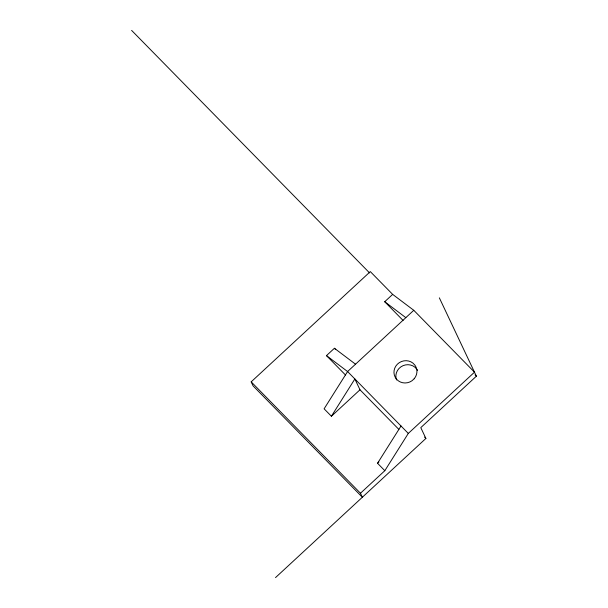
<?xml version="1.0" encoding="UTF-8"?>
<svg xmlns="http://www.w3.org/2000/svg" width="608" height="608" viewBox="0 0 608 608"><rect width="100%" height="100%" fill="white"/><g stroke="black" fill="none" stroke-linecap="round" stroke-linejoin="round"><path stroke-width="0.91" d="M413.774 310.3L392.662 294.386L370.318 271.609L251.18 381.847L253.072 385.852L362.36 497.245L360.468 493.232L384.826 470.698L408.302 433.428L474.491 372.18L413.774 310.3L347.586 371.541L324.11 408.819L331.398 416.244L354.874 378.966L359.989 389.789L398.878 429.423M384.826 470.698L377.538 463.273L401.014 426.003M345.488 375.007L326.473 355.619L334.415 348.27L355.528 364.192M403.074 320.446L384.72 301.735L392.662 294.386M331.398 416.244L359.989 389.789M377.538 463.273L378.898 462.012M439.341 297.836L476.383 376.185L420.789 427.629L425.896 438.452L275.515 577.6M384.72 301.735L405.832 317.65M326.473 355.619L347.586 371.541L408.302 433.428M475.061 374.84L476.383 376.185M131.617 30.4L369.55 272.908M424.574 437.099L425.896 438.452M334.415 348.27L335.722 349.608M251.18 381.847L360.468 493.232M396.507 379.954A11.598 11.043 -25.3 0 1 400.839 366.898A11.598 11.043 -25.3 0 1 414.816 367.103L416.822 369.185A11.598 11.043 -25.3 0 1 417.59 370.409M414.192 378.746L411.966 380.775A11.598 11.043 -25.3 0 1 396.583 379.24A11.598 11.043 -25.3 0 1 397.396 364.184A11.598 11.043 -25.3 0 1 412.923 363.098L414.93 365.18A11.598 11.043 -25.3 0 1 414.192 378.746"/></g></svg>
